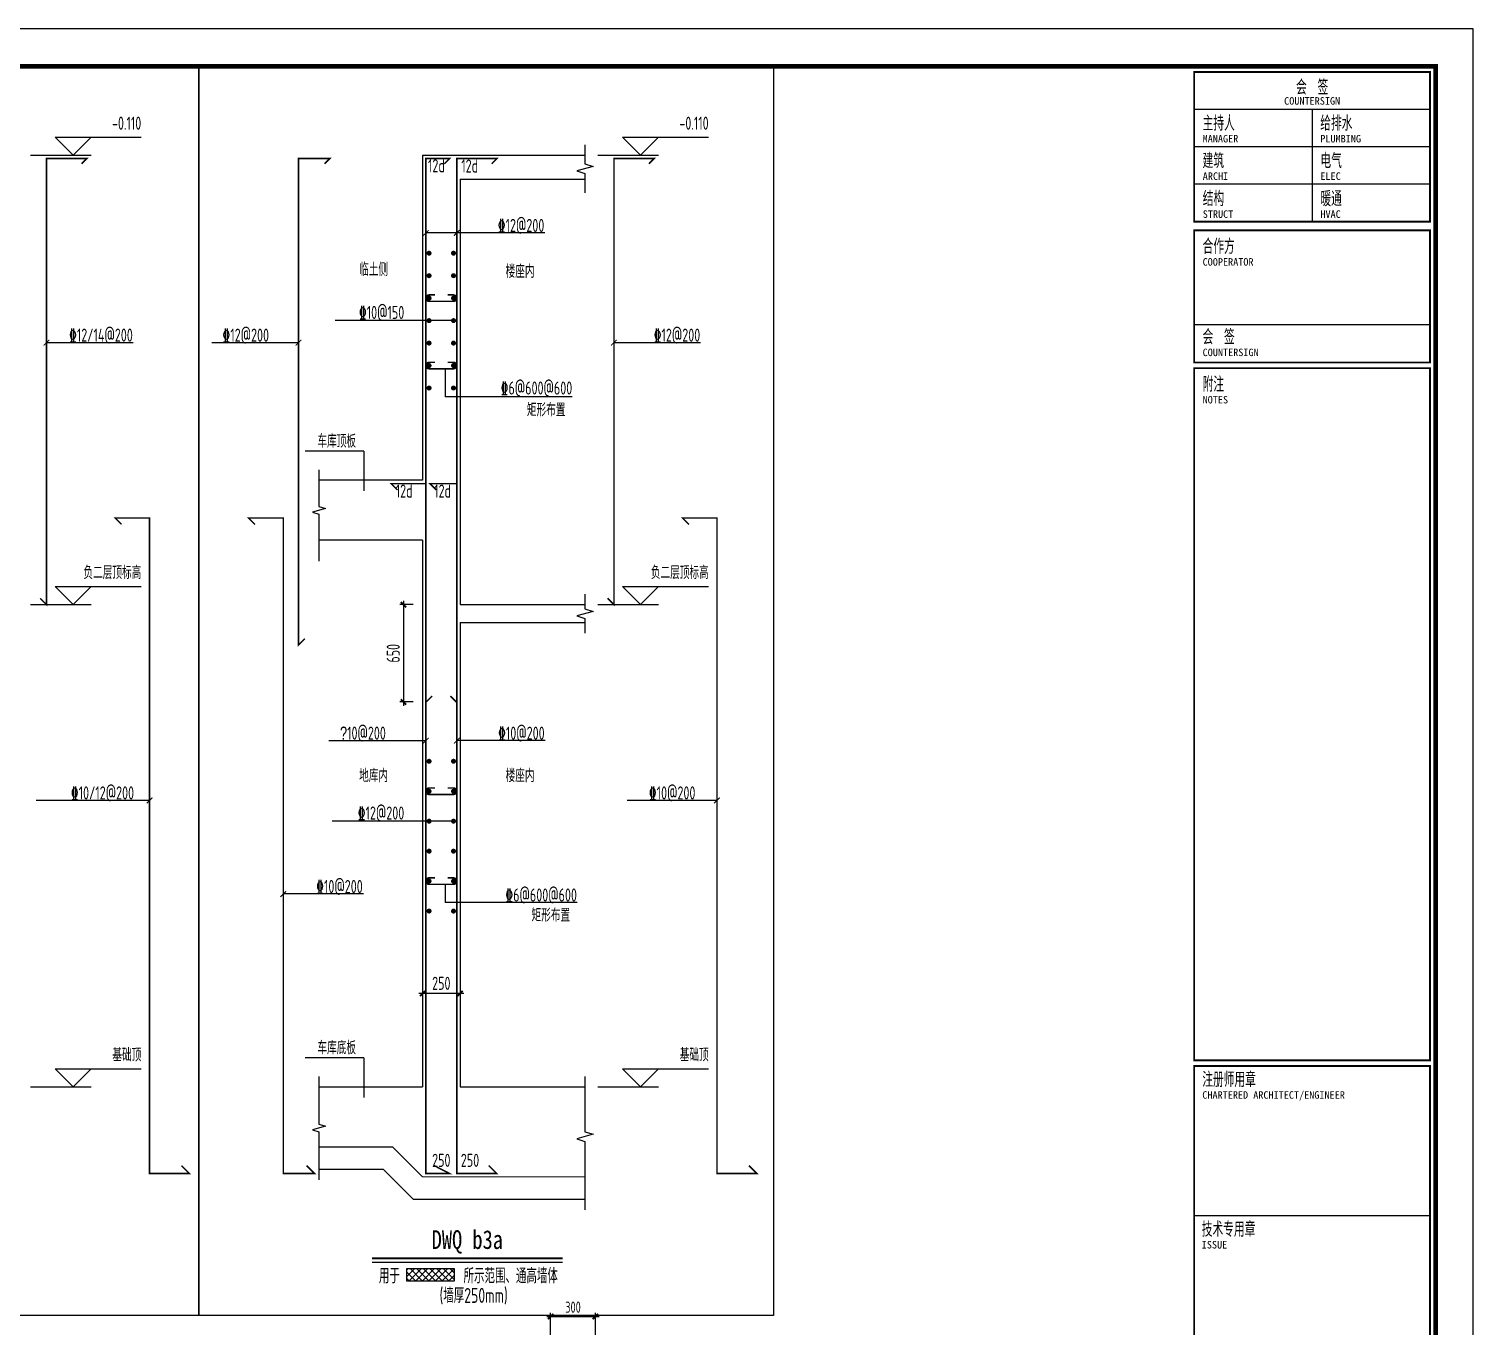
# Model space of a CAD drawing. Extents: x 154268 to 5133249, y -1832900 to 601179.
# Drawn here: x 573924 to 612504, y 437595 to 472238 of the extents above; entities that cross this region are included whole.
import ezdxf
from ezdxf.enums import TextEntityAlignment as Align

# ---------------------------------------------------------------- set-up
doc = ezdxf.new("R2010")
doc.units = 0
doc.header["$LTSCALE"] = 1000
doc.linetypes.add('DASHED', pattern=[0.75, 0.5, -0.25])
doc.layers.add('_TSZ_PLOT_MARK', color=1, linetype='Continuous', plot=False)
doc.layers.add('辅助线', color=249, linetype='Continuous', plot=False)
for name, color, linetype in [('A-ANNO-TITLE', 3, 'Continuous'), ('BASE', 7, 'Continuous'), ('BZ', 151, 'Continuous'), ('DIM', 3, 'Continuous'), ('FLOOR', 113, 'Continuous'), ('FLOOR_REIN', 1, 'Continuous'), ('REIND', 12, 'Continuous'), ('REINL', 12, 'Continuous'), ('S-TEXT-文字', 7, 'Continuous'), ('S-THIN-细线符号', 7, 'Continuous'), ('S-WALL-BR-虚线', 9, 'DASHED'), ('S-WALL-DE-标注', 7, 'Continuous'), ('S-WALL-DE-点钢筋', 1, 'Continuous'), ('S-WALL-DE-线钢筋', 1, 'Continuous'), ('S-WALL-DE-详图', 7, 'Continuous'), ('S_Ttlb_Text_Cn', 224, 'Continuous'), ('TEXT', 7, 'Continuous'), ('THIN', 7, 'Continuous'), ('WALL_DE', 7, 'Continuous'), ('文字__图名', 7, 'Continuous')]:
    doc.layers.add(name, color=color, linetype=linetype)
doc.styles.add('-宋体', font='', dxfattribs={"width": 0.8})
doc.styles.add('TSSD_Dimension', font='tssdeng.shx', dxfattribs={"width": 0.7, "bigfont": 'Hztxt.shx'})
doc.styles.add('TSSD_Label', font='tssdeng.shx', dxfattribs={"width": 0.7, "bigfont": 'hztxt.shx'})
doc.styles.add('tssd_rein', font='tssdeng.shx', dxfattribs={"width": 0.7, "bigfont": 'hztxt.shx'})
doc.styles.add('黑体', font='simhei.ttf')
doc.styles.get('-宋体').set_extended_font_data('SimSun')
doc.dimstyles.new('TSSD_25_100', dxfattribs={"dimtxt": 350, "dimasz": 100, "dimexe": 100, "dimexo": 250, "dimgap": 100, "dimtad": 1, "dimdec": 0, "dimlfac": 0.25, "dimzin": 0, "dimdsep": 46, "dimtxsty": 'TSSD_Dimension', "dimblk": 'ARCHTICK', "dimcen": 0, "dimdle": 100, "dimclrt": 7, "dimadec": 0, "dimazin": 0, "dimtfac": 1, "dimtdec": 0, "dimtix": 1, "dimtmove": 2, "dimatfit": 3, "dimfxl": 1, "dimtolj": 1, "dimtzin": 0, "dimarcsym": 0})
doc.dimstyles.new('TSSD_50_100', dxfattribs={"dimtxt": 300, "dimasz": 100, "dimexe": 100, "dimexo": 250, "dimgap": 100, "dimtad": 1, "dimdec": 0, "dimlfac": 0.5, "dimzin": 0, "dimdsep": 46, "dimtxsty": 'TSSD_Dimension', "dimblk": 'ARCHTICK', "dimblk1": 'ARCHTICK', "dimblk2": 'ARCHTICK', "dimcen": 0, "dimdle": 100, "dimclrt": 7, "dimadec": 0, "dimazin": 0, "dimtfac": 1, "dimtdec": 0, "dimtix": 1, "dimtmove": 2, "dimatfit": 3, "dimfxl": 1, "dimtolj": 1, "dimtzin": 0, "dimarcsym": 0})
doc.dimstyles.new('TSSD_50_50', dxfattribs={"dimtxt": 150, "dimasz": 50, "dimexe": 50, "dimexo": 125, "dimgap": 50, "dimtad": 1, "dimdec": 0, "dimzin": 0, "dimdsep": 46, "dimtxsty": 'TSSD_Dimension', "dimblk": 'ARCHTICK', "dimblk1": 'ARCHTICK', "dimblk2": 'ARCHTICK', "dimcen": 0, "dimdle": 50, "dimclrt": 7, "dimadec": 0, "dimazin": 0, "dimtfac": 1, "dimtdec": 0, "dimtix": 1, "dimtmove": 2, "dimatfit": 3, "dimfxl": 1, "dimtolj": 1, "dimtzin": 0, "dimarcsym": 0})

# ---------------------------------------------------------------- blocks, each defined once
blk = doc.blocks.new('_ArchTick')
at = {"color": 0, "linetype": 'ByBlock', "const_width": 0.5}
blk.add_lwpolyline([(-0.71, -0.71), (0.71, 0.71)], dxfattribs=at)
blk = doc.blocks.new('*D5126')
at = {"layer": 'Defpoints', "color": 0, "transparency": 16777216}
for p in [(584441, 446948), (585441, 446948), (584441, 446475)]:
    blk.add_point(p, dxfattribs=at)
at = {"layer": 'DIM', "color": 0, "lineweight": -2, "transparency": 16777216}
for p, q in [((585541, 446475), (584341, 446475)), ((584441, 446698), (584441, 446375)), ((585441, 446698), (585441, 446375))]:
    blk.add_line(p, q, dxfattribs=at)
at = {"layer": 'DIM', "color": 0, "lineweight": -2, "transparency": 16777216, "xscale": 100, "yscale": 100, "zscale": 100, "rotation": 180}
blk.add_blockref('_ArchTick', (584441, 446475), dxfattribs=at)
at = {"layer": 'DIM', "color": 0, "lineweight": -2, "transparency": 16777216, "xscale": 100, "yscale": 100, "zscale": 100}
blk.add_blockref('_ArchTick', (585441, 446475), dxfattribs=at)
at = {"layer": 'DIM', "color": 7, "transparency": 16777216, "insert": (584941, 446750), "char_height": 350, "attachment_point": 5, "style": 'TSSD_Dimension'}
blk.add_mtext('\\A1;250', dxfattribs=at)
blk = doc.blocks.new('*U17')
at = {"layer": '文字__图名'}
blk.add_line((-25.44, -1), (25.44, -1), dxfattribs=at)
at = {"layer": '文字__图名', "const_width": 0.5}
blk.add_lwpolyline([(-25.44, 0), (25.44, 0)], dxfattribs=at)
at = {"layer": '文字__图名', "color": 7, "style": '黑体', "width": 0.8}
blk.add_attdef('图名', text='', height=5, dxfattribs=at).set_placement((0, 1), align=Align.BOTTOM_CENTER)
blk = doc.blocks.new('*D5127')
at = {"layer": 'Defpoints', "color": 0, "transparency": 16777216}
for p in [(584441, 456863), (583932, 454263), (584441, 454263)]:
    blk.add_point(p, dxfattribs=at)
at = {"layer": 'DIM', "color": 0, "lineweight": -2, "transparency": 16777216}
for p, q in [((584191, 456863), (583832, 456863)), ((583932, 456963), (583932, 454163)), ((584191, 454263), (583832, 454263))]:
    blk.add_line(p, q, dxfattribs=at)
at = {"layer": 'DIM', "color": 0, "lineweight": -2, "transparency": 16777216, "xscale": 100, "yscale": 100, "zscale": 100}
for p, rotation in [((583932, 456863), 90), ((583932, 454263), 270)]:
    blk.add_blockref('_ArchTick', p, dxfattribs=dict(at, rotation=rotation))
at = {"layer": 'DIM', "color": 7, "transparency": 16777216, "insert": (583657, 455563), "char_height": 350, "attachment_point": 5, "rotation": 90, "style": 'TSSD_Dimension'}
blk.add_mtext('\\A1;650', dxfattribs=at)
blk = doc.blocks.new('*D5121')
at = {"layer": 'Defpoints', "color": 0, "transparency": 16777216}
for p in [(-1700, -1115), (-718, -1115), (-718, -1315)]:
    blk.add_point(p, dxfattribs=at)
at = {"layer": 'DIM', "color": 0, "lineweight": -2, "transparency": 16777216}
for p, q in [((-968, -1115), (-1800, -1115)), ((-1700, -1415), (-1700, -1015)), ((-968, -1315), (-1800, -1315))]:
    blk.add_line(p, q, dxfattribs=at)
at = {"layer": 'DIM', "color": 0, "lineweight": -2, "transparency": 16777216, "xscale": 100, "yscale": 100, "zscale": 100}
for p, rotation in [((-1700, -1115), 90), ((-1700, -1315), 270)]:
    blk.add_blockref('_ArchTick', p, dxfattribs=dict(at, rotation=rotation))
at = {"layer": 'DIM', "color": 7, "transparency": 16777216, "insert": (-1950, -1381), "char_height": 300, "attachment_point": 5, "rotation": 90, "style": 'TSSD_Dimension'}
blk.add_mtext('\\A1;100', dxfattribs=at)
blk = doc.blocks.new('*D5122')
at = {"layer": 'Defpoints', "color": 0, "transparency": 16777216}
for p in [(-1700, 2885), (-718, 2885), (-718, 285)]:
    blk.add_point(p, dxfattribs=at)
at = {"layer": 'DIM', "color": 0, "lineweight": -2, "transparency": 16777216}
for p, q in [((-1700, 235), (-1700, 2935)), ((-843, 2885), (-1750, 2885)), ((-843, 285), (-1750, 285))]:
    blk.add_line(p, q, dxfattribs=at)
at = {"layer": 'DIM', "color": 0, "lineweight": -2, "transparency": 16777216, "xscale": 50, "yscale": 50, "zscale": 50}
for p, rotation in [((-1700, 2885), 90), ((-1700, 285), 270)]:
    blk.add_blockref('_ArchTick', p, dxfattribs=dict(at, rotation=rotation))
at = {"layer": 'DIM', "color": 7, "transparency": 16777216, "insert": (-1825, 1585), "char_height": 150, "attachment_point": 5, "rotation": 90, "style": 'TSSD_Dimension'}
blk.add_mtext('\\A1;1300', dxfattribs=at)
blk = doc.blocks.new('*D5123')
at = {"layer": 'Defpoints', "color": 0, "transparency": 16777216}
for p in [(-2500, 8425), (-1518, 8425), (-1518, 285)]:
    blk.add_point(p, dxfattribs=at)
at = {"layer": 'DIM', "color": 0, "lineweight": -2, "transparency": 16777216}
for p, q in [((-1643, 8425), (-2550, 8425)), ((-2500, 235), (-2500, 8475)), ((-1643, 285), (-2550, 285))]:
    blk.add_line(p, q, dxfattribs=at)
at = {"layer": 'DIM', "color": 0, "lineweight": -2, "transparency": 16777216, "xscale": 50, "yscale": 50, "zscale": 50}
for p, rotation in [((-2500, 8425), 90), ((-2500, 285), 270)]:
    blk.add_blockref('_ArchTick', p, dxfattribs=dict(at, rotation=rotation))
at = {"layer": 'DIM', "color": 7, "transparency": 16777216, "insert": (-2625, 4355), "char_height": 150, "attachment_point": 5, "rotation": 90, "style": 'TSSD_Dimension'}
blk.add_mtext('\\A1;4070', dxfattribs=at)
blk = doc.blocks.new('*D5124')
at = {"layer": 'Defpoints', "color": 0, "transparency": 16777216}
for p in [(82, 9426), (-518, 8425), (82, 8425)]:
    blk.add_point(p, dxfattribs=at)
at = {"layer": 'DIM', "color": 0, "lineweight": -2, "transparency": 16777216}
for p, q in [((-518, 8550), (-518, 9476)), ((82, 8550), (82, 9476)), ((-568, 9426), (132, 9426))]:
    blk.add_line(p, q, dxfattribs=at)
at = {"layer": 'DIM', "color": 0, "lineweight": -2, "transparency": 16777216, "xscale": 50, "yscale": 50, "zscale": 50, "rotation": 180}
blk.add_blockref('_ArchTick', (-518, 9426), dxfattribs=at)
at = {"layer": 'DIM', "color": 0, "lineweight": -2, "transparency": 16777216, "xscale": 50, "yscale": 50, "zscale": 50}
blk.add_blockref('_ArchTick', (82, 9426), dxfattribs=at)
at = {"layer": 'DIM', "color": 7, "transparency": 16777216, "insert": (-218, 9551), "char_height": 150, "attachment_point": 5, "style": 'TSSD_Dimension'}
blk.add_mtext('\\A1;300', dxfattribs=at)
blk = doc.blocks.new('drge')
at = {"layer": 'BASE'}
for p, q in [((81.8, 284.8), (1547.5, 284.8)), ((-718.2, -1115.2), (-718.2, -1315.2)), ((-718.2, -1115.2), (1547.5, -1115.2)), ((-718.2, -1315.2), (1547.5, -1315.2))]:
    blk.add_line(p, q, dxfattribs=at)
at = {"layer": 'BZ'}
for p, q in [((-1413.4, 8823.7), (-823.4, 8823.7)), ((-824.2, 8824.8), (-221.7, 8317.4)), ((-823.4, 8823.7), (-57.6, 8317.4)), ((-823.4, 8823.7), (-381.5, 8317.4)), ((-159.3, 7655.6), (-390.4, 7145.8)), ((-159.3, 7655.6), (1627.6, 7655.6)), ((-159.3, 7655.6), (-49.6, 7169.1)), ((-244.1, 6632.1), (1936.2, 6632.1)), ((-244.1, 6632.1), (-244.1, 6304.1)), ((-431.1, 5074.4), (-2058.7, 5074.4)), ((0, 5074.4), (1853.2, 5074.4)), ((-331.9, 2865.6), (1627.6, 2865.6))]:
    blk.add_line(p, q, dxfattribs=at)
at = {"layer": 'DIM', "color": 0, "linetype": 'ByBlock', "const_width": 30}
for points in [[(-360.4, 5003.7), (-501.8, 5145.1)], [(-70.7, 5003.7), (70.7, 5145.1)]]:
    blk.add_lwpolyline(points, dxfattribs=at)
at = {"layer": 'FLOOR'}
for p, q in [((-518.2, 8424.8), (1547.5, 8424.8)), ((81.8, 8064.8), (1547.5, 8064.8))]:
    blk.add_line(p, q, dxfattribs=at)
at = {"layer": 'FLOOR_REIN', "const_width": 30}
for points in [[(63.5, 8382.4), (-436.5, 8382.4), (-436.5, -1015.2), (1314.9, -1015.2)], [(400, 8353.2), (0, 8353.2), (0, -922.6), (249.6, -922.6)], [(2427.2, 8174), (2027.2, 8174), (2027.2, -1223.6), (3667.9, -1223.6)], [(2424.4, 3134.8), (2424.4, -1015.2), (2726.3, -1015.2)], [(-286.3, 2819.9), (-392.4, 2926), (-392.4, -962.8), (-105.8, -962.8)]]:
    blk.add_lwpolyline(points, dxfattribs=at)
at = {"layer": 'REIND', "const_width": 50}
for points in [[(-356.5, 8317.4, 1), (-406.5, 8317.4, 1)], [(-196.7, 8317.4, 1), (-246.7, 8317.4, 1)], [(-32.6, 8317.4, 1), (-82.6, 8317.4, 1)]]:
    blk.add_lwpolyline(points, format="xyb", close=True, dxfattribs=at)
at = {"layer": 'REINL', "const_width": 50}
for points in [[(-406.5, 7169.1, 1), (-356.5, 7169.1, 1)], [(-74.6, 7169.1, 1), (-24.6, 7169.1, 1)], [(-406.5, 6369.1, 1), (-356.5, 6369.1, 1)], [(-74.6, 6369.1, 1), (-24.6, 6369.1, 1)], [(-406.5, 5569.1, 1), (-356.5, 5569.1, 1)], [(-74.6, 5569.1, 1), (-24.6, 5569.1, 1)]]:
    blk.add_lwpolyline(points, format="xyb", close=True, dxfattribs=at)
at = {"layer": 'REINL', "const_width": 30}
blk.add_lwpolyline([(-321.5, 6434.1), (-381.5, 6434.1, 1), (-381.5, 6304.1), (-49.6, 6304.1, 1), (-49.6, 6434.1), (-109.6, 6434.1)], format="xyb", dxfattribs=at)
at = {"layer": 'THIN'}
for p, q in [((-2828.8, 8574.8), (-3273.1, 8574.8)), ((-2678.8, 8424.8), (-2828.8, 8574.8)), ((-2528.8, 8574.8), (-2828.8, 8574.8)), ((-2678.8, 8424.8), (-2528.8, 8574.8)), ((-2248.7, 8424.8), (-2828.8, 8424.8)), ((-1799.6, 8424.8), (-2569.2, 8424.8)), ((-2825.9, 434.8), (-3270.2, 434.8)), ((-2675.9, 284.8), (-2825.9, 434.8)), ((-2525.9, 434.8), (-2825.9, 434.8)), ((-2675.9, 284.8), (-2525.9, 434.8)), ((-2245.7, 284.8), (-2825.9, 284.8))]:
    blk.add_line(p, q, dxfattribs=at)
for points in [[(1547.5, 7863.2), (1547.5, 8151.2), (1389.1, 8201.6), (1705.9, 8288), (1547.5, 8338.4), (1547.5, 8626.4)], [(1547.5, -1395.2), (1547.5, -545.2), (1327.5, -475.2), (1767.5, -355.2), (1547.5, -285.2), (1547.5, 564.8)]]:
    blk.add_lwpolyline(points, dxfattribs=at)
at = {"layer": 'WALL_DE'}
for p, q in [((-518.2, 8424.8), (-518.2, -1115.2)), ((81.8, 8064.8), (81.8, 284.8))]:
    blk.add_line(p, q, dxfattribs=at)
at = {"layer": 'TEXT', "style": 'TSSD_Label', "width": 0.7}
for s, p in [('3\ue53216', (-1413.4, 8886.2)), ('12d', (-492.8, 8442.4)), ('1/4车库跨长', (393.1, -983.1))]:
    blk.add_text(s, height=175, dxfattribs=at).set_placement(p, align=Align.BOTTOM_LEFT)
for s, p in [('\ue53212@180', (1496.5, 7979)), ('\ue53214@200', (-822.5, 5392.7)), ('\ue53214/16@200', (1843, 5392.7)), ('附加\ue53216@200', (1706.4, 3070))]:
    blk.add_text(s, height=175, dxfattribs=at).set_placement(p, align=Align.TOP_RIGHT)
for s, p in [('\ue5326@600x540', (1842.3, 6713)), ('矩形布置', (1511, 6287.4))]:
    blk.add_text(s, height=175, dxfattribs=at).set_placement(p, align=Align.BOTTOM_RIGHT)
at = {"layer": 'TEXT', "color": 1, "style": 'TSSD_Label', "width": 0.7}
blk.add_text('室内侧', height=150, dxfattribs=at).set_placement((1130.3, 5854.8), align=Align.TOP_RIGHT)
at = {"layer": 'THIN', "style": 'TSSD_Label', "width": 0.7}
for s, p in [('-2.200', (-2828.8, 8604.8)), ('-6.270', (-2825.9, 464.8))]:
    blk.add_text(s, height=150, dxfattribs=at).set_placement(p, align=Align.BOTTOM_RIGHT)
at = {"layer": 'DIM'}
dim = blk.add_linear_dim(base=(81.8, 9426.3), p1=(-518.2, 8424.8), p2=(81.8, 8424.8), text='300', dimstyle='TSSD_50_50', dxfattribs=at)
dim.commit()
dim.dimension.update_dxf_attribs({"geometry": '*D5124', "text_midpoint": (-218.2, 9551.3)})
for base, p1, p2, text, picture, middle in [((-2499.6, 8424.8), (-1518.2, 284.8), (-1518.2, 8424.8), '4070', '*D5123', (-2624.6, 4354.8)), ((-1699.6, 2884.8), (-718.2, 284.8), (-718.2, 2884.8), '1300', '*D5122', (-1824.6, 1584.8))]:
    dim = blk.add_linear_dim(base=base, p1=p1, p2=p2, angle=90, text=text, dimstyle='TSSD_50_50', dxfattribs=at)
    dim.commit()
    dim.dimension.update_dxf_attribs({"geometry": picture, "text_midpoint": middle})
dim = blk.add_linear_dim(base=(-1699.6, -1115.2), p1=(-718.2, -1315.2), p2=(-718.2, -1115.2), angle=90, dimstyle='TSSD_50_100', dxfattribs=at)
dim.commit()
dim.dimension.update_dxf_attribs({"geometry": '*D5121', "text_midpoint": (-1949.6, -1380.9), "dimtype": 128})

msp = doc.modelspace()

# ---------------------------------------------------------------- hatches: boundary and pattern name
at = {"layer": 'S_Ttlb_Text_Cn'}
h = msp.add_hatch(dxfattribs=at)
h.set_pattern_fill('ANSI37', color=253, scale=1000, style=0)
h.set_pattern_definition([(45, (531665.38, 744716.64), (-88.38835, 88.38835), []), (135, (531665.38, 744716.64), (-88.38835, -88.38835), [])])
h.paths.add_polyline_path([(584021.5, 439132.5), (585282.8, 439132.5), (585282.8, 438797.3), (584021.5, 438797.3)])

# ---------------------------------------------------------------- linework, layer by layer
at = {"layer": '_TSZ_PLOT_MARK'}
msp.add_lwpolyline([(528403.6, 412838.3), (612503.6, 412838.3), (612503.6, 472238.3), (528403.6, 472238.3)], close=True, dxfattribs=at)
at = {"layer": 'A-ANNO-TITLE'}
for p, q in [((611353.6, 471088.3), (605053.6, 471088.3)), ((611353.6, 470088.3), (605053.6, 470088.3)), ((608203.6, 470088.3), (608203.6, 467088.3)), ((611353.6, 469088.3), (605053.6, 469088.3)), ((611353.6, 469088.3), (605053.6, 469088.3)), ((611353.6, 468088.3), (605053.6, 468088.3)), ((611353.6, 467088.3), (605053.6, 467088.3)), ((611353.6, 464331.6), (605053.6, 464331.6)), ((611353.6, 463327.4), (605053.6, 463327.4)), ((611353.6, 444692.9), (605053.6, 444692.9)), ((611353.6, 444542.9), (605053.6, 444542.9)), ((611353.6, 440542.9), (605053.6, 440542.9))]:
    msp.add_line(p, q, dxfattribs=at)
msp.add_lwpolyline([(528403.6, 412838.3), (612503.6, 412838.3), (612503.6, 472238.3), (528403.6, 472238.3)], close=True, dxfattribs=at)
for points, const_width in [([(530903.6, 413838.3), (611503.6, 413838.3), (611503.6, 471238.3), (530903.6, 471238.3)], 120), ([(605053.6, 471088.3), (605053.6, 467088.3), (611353.6, 467088.3), (611353.6, 471088.3)], 50), ([(605053.6, 463327.4), (611353.6, 463327.4), (611353.6, 466856.4), (605053.6, 466856.4)], 50), ([(605053.6, 444542.9), (605053.6, 434082.4), (611353.6, 434082.4), (611353.6, 444542.9), (611353.6, 444542.9), (605053.6, 444542.9)], 50)]:
    msp.add_lwpolyline(points, close=True, dxfattribs=dict(at, const_width=const_width))
at = {"layer": 'A-ANNO-TITLE', "const_width": 50, "elevation": 100}
msp.add_lwpolyline([(605053.6, 463177.4), (605053.6, 444692.9), (611353.6, 444692.9), (611353.6, 463177.4), (611353.6, 463177.4), (605053.6, 463177.4)], close=True, dxfattribs=at)
at = {"layer": 'S-THIN-细线符号'}
for p, q in [((575105.9, 468863.2), (574625.9, 469343.2)), ((574625.9, 469343.2), (576925.7, 469343.2)), ((575105.9, 468863.2), (575585.9, 469343.2)), ((590262.9, 468863.2), (589782.9, 469343.2)), ((589782.9, 469343.2), (592082.7, 469343.2)), ((590262.9, 468863.2), (590742.9, 469343.2)), ((573963.5, 468863.2), (575585.9, 468863.2)), ((589120.5, 468863.2), (590742.9, 468863.2)), ((587710.7, 466789.5), (584527.3, 466789.5)), ((585266.6, 464447.5), (582101.6, 464447.5)), ((578813.7, 463859.5), (581125.7, 463859.5)), ((588440.4, 462413.5), (585040.3, 462413.5)), ((582871.6, 460963.6), (581300.3, 460963.6)), ((575105.9, 456863.2), (574625.9, 457343.2)), ((574625.9, 457343.2), (576925.7, 457343.2)), ((575105.9, 456863.2), (575585.9, 457343.2)), ((590262.9, 456863.2), (589782.9, 457343.2)), ((589782.9, 457343.2), (592082.7, 457343.2)), ((590262.9, 456863.2), (590742.9, 457343.2)), ((573963.5, 456863.2), (575585.9, 456863.2)), ((589120.5, 456863.2), (590742.9, 456863.2)), ((581938.9, 453230.3), (584527.3, 453230.3)), ((587718.9, 453230.3), (585354, 453230.3)), ((577147.6, 451634.5), (574118.6, 451634.5)), ((592304.6, 451634.5), (589908.3, 451634.5)), ((585266.6, 451079), (582021.3, 451079)), ((582859.6, 449134.8), (580720, 449134.8)), ((588566.2, 448908.2), (585040.3, 448908.2)), ((575105.9, 443983.2), (574625.9, 444463.2)), ((574625.9, 444463.2), (576925.7, 444463.2)), ((575105.9, 443983.2), (575585.9, 444463.2)), ((590262.9, 443983.2), (589782.9, 444463.2)), ((589782.9, 444463.2), (592082.7, 444463.2)), ((590262.9, 443983.2), (590742.9, 444463.2)), ((573963.5, 443983.2), (575585.9, 443983.2)), ((589120.5, 443983.2), (590742.9, 443983.2))]:
    msp.add_line(p, q, dxfattribs=at)
for points in [[(588779.1, 469143.2), (588779.1, 468633.2), (588999.1, 468563.2), (588559.1, 468443.2), (588779.1, 468373.2), (588779.1, 467863.2)], [(581672.4, 460463.2), (581672.4, 459487.2), (581848.4, 459431.2), (581496.4, 459335.2), (581672.4, 459279.2), (581672.4, 458021)], [(588779.1, 457143.2), (588779.1, 456753.2), (588999.1, 456683.2), (588559.1, 456563.2), (588779.1, 456493.2), (588779.1, 456103.2)], [(581672.4, 444263.2), (581672.4, 442987.2), (581848.4, 442931.2), (581496.4, 442835.2), (581672.4, 442779.2), (581672.4, 441503.2)], [(588779.1, 444263.2), (588779.1, 442787.3), (588999.1, 442717.3), (588559.1, 442597.3), (588779.1, 442527.3), (588779.1, 440703.2)]]:
    msp.add_lwpolyline(points, dxfattribs=at)
at = {"layer": 'S-WALL-BR-虚线', "color": 1, "linetype": 'ByBlock'}
msp.add_lwpolyline([(584021.5, 439132.5), (585282.8, 439132.5), (585282.8, 438797.3), (584021.5, 438797.3)], close=True, dxfattribs=at)
at = {"layer": 'S-WALL-DE-标注'}
for p, q in [((574395, 463859.5), (576707.1, 463859.5)), ((589552, 463859.5), (591864.1, 463859.5)), ((585040.3, 463160.8), (585040.3, 462413.5)), ((582871.6, 460963.6), (582871.6, 459903.7)), ((585040.3, 449392.3), (585040.3, 448908.2)), ((582871.6, 444763.6), (581300.3, 444763.6)), ((582871.6, 444763.6), (582871.6, 443703.7))]:
    msp.add_line(p, q, dxfattribs=at)
at = {"layer": 'S-WALL-DE-标注', "const_width": 26.7}
for points in [[(584451.5, 466713.8), (584603.1, 466865.3)], [(585278.2, 466713.8), (585429.7, 466865.3)], [(574319.2, 463783.7), (574470.8, 463935.3)], [(581049.9, 463783.7), (581201.5, 463935.3)], [(589476.2, 463783.7), (589627.8, 463935.3)], [(584451.5, 453154.6), (584603.1, 453306.1)], [(585278.2, 453154.6), (585429.7, 453306.1)], [(577071.8, 451558.7), (577223.3, 451710.3)], [(592228.8, 451558.7), (592380.3, 451710.3)], [(580644.2, 449059), (580795.8, 449210.6)]]:
    msp.add_lwpolyline(points, dxfattribs=at)
at = {"layer": 'S-WALL-DE-点钢筋', "const_width": 66.7}
for points in [[(584580.6, 466247.5, 1), (584647.3, 466247.5, 1)], [(585233.3, 466247.5, 1), (585300, 466247.5, 1)], [(584580.6, 465647.5, 1), (584647.3, 465647.5, 1)], [(585233.3, 465647.5, 1), (585300, 465647.5, 1)], [(584580.6, 465047.5, 1), (584647.3, 465047.5, 1)], [(585233.3, 465047.5, 1), (585300, 465047.5, 1)], [(584580.6, 464447.5, 1), (584647.3, 464447.5, 1)], [(585233.3, 464447.5, 1), (585300, 464447.5, 1)], [(584580.6, 463847.5, 1), (584647.3, 463847.5, 1)], [(585233.3, 463847.5, 1), (585300, 463847.5, 1)], [(584580.6, 463247.5, 1), (584647.3, 463247.5, 1)], [(585233.3, 463247.5, 1), (585300, 463247.5, 1)], [(584580.6, 462647.5, 1), (584647.3, 462647.5, 1)], [(585233.3, 462647.5, 1), (585300, 462647.5, 1)], [(584580.6, 452679, 1), (584647.3, 452679, 1)], [(585233.3, 452679, 1), (585300, 452679, 1)], [(584580.6, 451879, 1), (584647.3, 451879, 1)], [(585233.3, 451879, 1), (585300, 451879, 1)], [(584580.6, 451079, 1), (584647.3, 451079, 1)], [(585233.3, 451079, 1), (585300, 451079, 1)], [(584580.6, 450279, 1), (584647.3, 450279, 1)], [(585233.3, 450279, 1), (585300, 450279, 1)], [(584580.6, 449479, 1), (584647.3, 449479, 1)], [(585233.3, 449479, 1), (585300, 449479, 1)], [(584580.6, 448679, 1), (584647.3, 448679, 1)], [(585233.3, 448679, 1), (585300, 448679, 1)]]:
    msp.add_lwpolyline(points, format="xyb", close=True, dxfattribs=at)
at = {"layer": 'S-WALL-DE-线钢筋', "const_width": 40}
for points in [[(574225.3, 457032.1), (574395, 456862.4), (574395, 468776.6), (575470.3, 468776.6), (575328.9, 468635.1)], [(581295.4, 455952.1), (581125.7, 455782.4), (581125.7, 468776.6), (581962.3, 468776.6), (581820.9, 468635.1)], [(584697, 454420.1), (584527.3, 454250.4), (584527.3, 468776.6), (585163.9, 468776.6), (585022.5, 468635.1)], [(585184.3, 454420.1), (585354, 454250.4), (585354, 468776.6), (586429.3, 468776.6), (586287.8, 468635.1)], [(589382.3, 457032.1), (589552, 456862.4), (589552, 468776.6), (590627.3, 468776.6), (590485.9, 468635.1)], [(584748.3, 441882), (585160.4, 441669.9), (584527.3, 441669.9), (584527.3, 460095.2), (583600.1, 460095.2), (583769.8, 459925.5)], [(586206.6, 441882), (586418.7, 441669.9), (585354, 441669.9), (585354, 460095.2), (584636.2, 460095.2), (584805.9, 459925.5)], [(578000.2, 441882), (578212.3, 441669.9), (577147.6, 441669.9), (577147.6, 459175.2), (576229.8, 459175.2), (576399.5, 459005.5)], [(581341, 441882), (581553.1, 441669.9), (580720, 441669.9), (580720, 459175.2), (579792.8, 459175.2), (579962.5, 459005.5)], [(593157.2, 441882), (593369.3, 441669.9), (592304.6, 441669.9), (592304.6, 459175.2), (591386.8, 459175.2), (591556.5, 459005.5)]]:
    msp.add_lwpolyline(points, dxfattribs=at)
for points in [[(584774, 465134.1), (584614, 465134.1, 1), (584614, 464960.8), (585266.6, 464960.8, 1), (585266.6, 465134.1), (585106.6, 465134.1)], [(584774, 463334.1), (584614, 463334.1, 1), (584614, 463160.8), (585266.6, 463160.8, 1), (585266.6, 463334.1), (585106.6, 463334.1)], [(584774, 451965.7), (584614, 451965.7, 1), (584614, 451792.3), (585266.6, 451792.3, 1), (585266.6, 451965.7), (585106.6, 451965.7)], [(584774, 449565.7), (584614, 449565.7, 1), (584614, 449392.3), (585266.6, 449392.3, 1), (585266.6, 449565.7), (585106.6, 449565.7)]]:
    msp.add_lwpolyline(points, format="xyb", dxfattribs=at)
at = {"layer": 'S-WALL-DE-详图'}
for p, q in [((584440.6, 468863.2), (588779.1, 468863.2)), ((584440.6, 468863.2), (584440.6, 460183.2)), ((585440.6, 468223.2), (588779.1, 468223.2)), ((585440.6, 468223.2), (585440.6, 456863.2)), ((584440.6, 460183.2), (581672.4, 460183.2)), ((584440.6, 458583.2), (581672.4, 458583.2)), ((584440.6, 458583.2), (584440.6, 443983.2)), ((585440.6, 456863.2), (588779.1, 456863.2)), ((585440.6, 456383.2), (588779.1, 456383.2)), ((585440.6, 456383.2), (585440.6, 443983.2)), ((581672.4, 443983.2), (584440.6, 443983.2)), ((585440.6, 443983.2), (588779.1, 443983.2)), ((581672.4, 442383.2), (583636.4, 442383.2)), ((584433.5, 441586.2), (583636.4, 442383.2)), ((581672.4, 441783.2), (583387.9, 441783.2)), ((584187.9, 440983.2), (583387.9, 441783.2)), ((584433.5, 441586.2), (588779.1, 441583.2)), ((584187.9, 440983.2), (588779.1, 440983.2))]:
    msp.add_line(p, q, dxfattribs=at)
at = {"layer": '辅助线'}
for points in [[(563102.3, 471238.3), (578459.3, 471238.3), (578459.3, 437877.1), (563102.3, 437877.1)], [(578459.3, 471238.3), (593816.3, 471238.3), (593816.3, 437877.1), (578459.3, 437877.1)]]:
    msp.add_lwpolyline(points, close=True, dxfattribs=at)

# ---------------------------------------------------------------- block references
at = {"layer": 'S-WALL-DE-标注', "xscale": 2, "yscale": 2, "zscale": 2}
msp.add_blockref('drge', (588894.9, 418999), dxfattribs=at)
at = {"layer": '文字__图名', "xscale": 100, "yscale": 100, "zscale": 100}
msp.add_blockref('*U17', (585635.4, 439405.8), dxfattribs=at).add_auto_attribs({'图名': 'DWQ b3a'})

# ---------------------------------------------------------------- texts
at = {"layer": 'A-ANNO-TITLE', "style": '-宋体', "width": 0.6}
msp.add_text('会  签', height=350, dxfattribs=at).set_placement((608203.6, 470518.9), align=Align.CENTER)
at = {"layer": 'A-ANNO-TITLE', "style": '-宋体'}
msp.add_text('COUNTERSIGN', height=200, dxfattribs=at).set_placement((608203.6, 470215.1), align=Align.CENTER)
at = {"layer": 'A-ANNO-TITLE', "style": '-宋体', "width": 0.6}
for s, p in [('主持人', (605277.8, 469556)), ('给排水', (608420.4, 469556)), ('建筑', (605277.8, 468556)), ('电气', (608423.6, 468556)), ('结构', (605281, 467541.9)), ('暖通', (608423.6, 467541.9)), ('合作方', (605277.8, 466265.5)), ('会  签  ', (605277.8, 463849.3)), ('附注', (605277.8, 462585.5)), ('注册师用章', (605269, 444017.8)), ('技术专用章', (605254.8, 440017.4))]:
    msp.add_text(s, height=350, dxfattribs=at).set_placement(p)
at = {"layer": 'A-ANNO-TITLE', "style": '-宋体'}
for s, p in [('MANAGER', (605277.8, 469206)), ('PLUMBING', (608420.4, 469206)), ('ARCHI', (605281, 468206)), ('ELEC', (608423.6, 468206)), ('STRUCT', (605281, 467191.9)), ('HVAC', (608423.6, 467191.9)), ('COOPERATOR', (605277.8, 465915.5)), ('COUNTERSIGN', (605277.8, 463499.3)), ('NOTES', (605277.8, 462235.5)), ('CHARTERED ARCHITECT/ENGINEER', (605269, 443667.8)), ('ISSUE', (605254.8, 439667.4))]:
    msp.add_text(s, height=200, dxfattribs=at).set_placement(p)
at = {"layer": 'S-TEXT-文字', "style": 'tssd_rein', "width": 0.7}
for s, p in [('用于          所示范围、通高墙体', (585664.6, 438956.5)), ('(墙厚250mm) ', (585889.2, 438416.1))]:
    msp.add_text(s, height=400, dxfattribs=at).set_placement(p, align=Align.MIDDLE)
at = {"layer": 'S-THIN-细线符号', "style": 'TSSD_Label', "width": 0.7}
for s, p in [('-0.110', (576925.7, 469439.2)), ('-0.110', (592082.7, 469439.2)), ('负二层顶标高', (576925.7, 457439.2)), ('负二层顶标高', (592082.7, 457439.2)), ('基础顶', (576925.7, 444559.2)), ('基础顶', (592082.7, 444559.2))]:
    msp.add_text(s, height=350, dxfattribs=at).set_placement(p, align=Align.BOTTOM_RIGHT)
for s, p in [('12d', (584586.2, 468303.3)), ('12d', (585474.9, 468296.8)), ('12d', (583723.8, 459615.4)), ('12d', (584750.5, 459615.4)), ('250', (584695.8, 441742)), ('250', (585462.6, 441742))]:
    msp.add_text(s, height=350, dxfattribs=at).set_placement(p, align=Align.BOTTOM_LEFT)
for s, p in [('%%13212@200', (587692.6, 466814.4)), ('%%13210@150', (583951.1, 464490.8)), ('%%13212/14@200', (576700, 463884.3)), ('%%13212@200', (580338.8, 463884.3)), ('%%13212@200', (591857, 463884.3)), ('%%1326@600@600', (588438.5, 462472.4)), ('矩形布置', (588255, 461888.9)), ('车库顶板', (582660.7, 461053.9)), ('\ue53210@200', (583459.2, 453255.2)), ('%%13210@200', (587700.8, 453255.2)), ('%%13210/12@200', (576733.6, 451659.4)), ('%%13210@200', (591728.9, 451659.4)), ('%%13212@200', (583951.1, 451122.3)), ('%%13210@200', (582841.9, 449159.7)), ('%%1326@600@600', (588564.2, 448933.1)), ('矩形布置', (588380.8, 448394.3)), ('车库底板', (582660.7, 444853.9))]:
    msp.add_text(s, height=350, dxfattribs=at).set_placement(p, align=Align.RIGHT)
for s, p in [('临土侧', (582746.5, 465640.7)), ('楼座内', (586658.6, 465587.5)), ('地库内', (582746.5, 452121.7)), ('楼座内', (586658.6, 452121.7))]:
    msp.add_text(s, height=350, dxfattribs=at).set_placement(p)

# ---------------------------------------------------------------- dimensions: what is measured, and where the dimension line sits
at = {"layer": 'DIM'}
for base, p1, p2, angle, picture, middle in [((583931.9, 454263.2), (584440.6, 456863.2), (584440.6, 454263.2), 90, '*D5127', (583656.9, 455563.2)), ((584440.6, 446475.3), (585440.6, 446947.5), (584440.6, 446947.5), 180, '*D5126', (584940.6, 446750.3))]:
    dim = msp.add_linear_dim(base=base, p1=p1, p2=p2, angle=angle, dimstyle='TSSD_25_100', dxfattribs=at)
    dim.commit()
    dim.dimension.update_dxf_attribs({"geometry": picture, "text_midpoint": middle})

doc.saveas('drawing.dxf')
